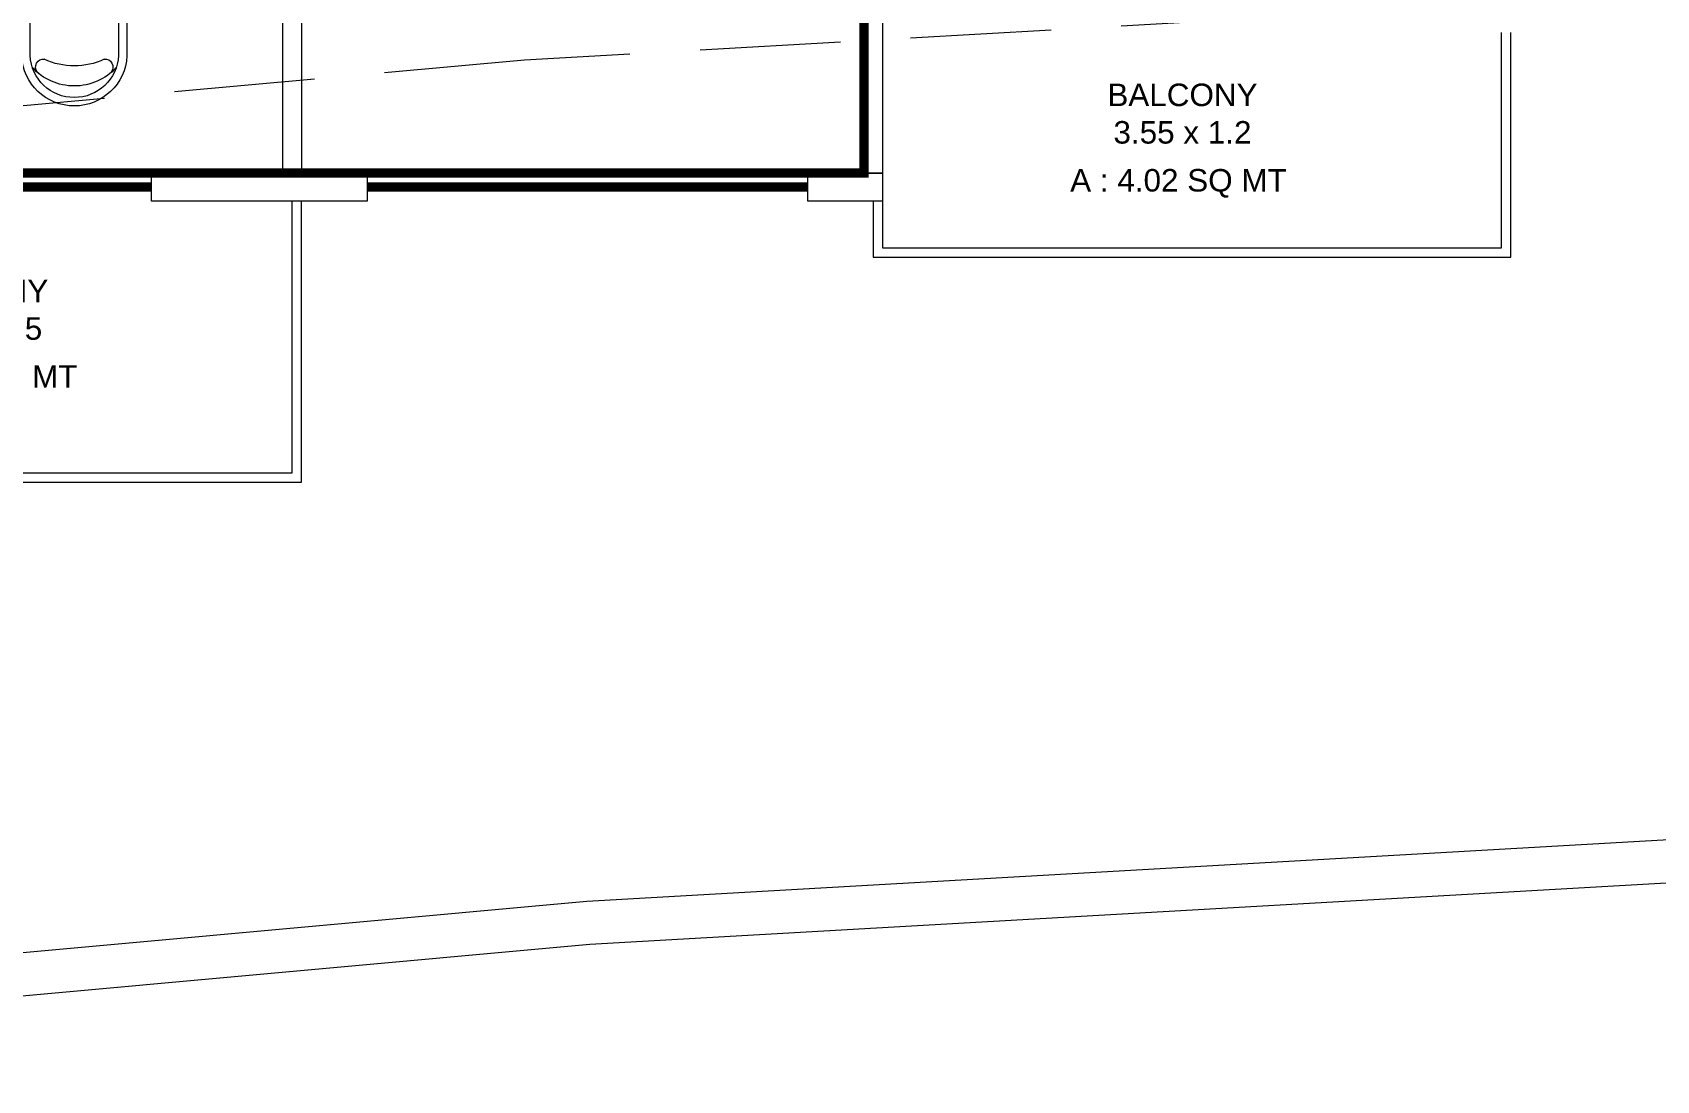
# Model space of a CAD drawing. Header units: inches. Extents: x 27644242 to 29005101, y -955243 to 216979.
# Drawn here: x 28739331 to 28747994, y -521126 to -515536 of the extents above; entities that cross this region are included whole.
import ezdxf

# ---------------------------------------------------------------- set-up
doc = ezdxf.new("R2010")
doc.units = ezdxf.units.IN
doc.header["$MEASUREMENT"] = 0
doc.set_wipeout_variables(frame=1)
doc.linetypes.add('01-Xref Col Podium Lvl-1$0$HIDDEN', pattern=[0.375, 0.25, -0.125])
doc.layers.get('Defpoints').update_dxf_attribs({"color": 8})
for name, color, linetype, lineweight in [('ELEVATION', 40, 'Continuous', 13), ('FURN', 250, 'Continuous', 0), ('RVA Site Boundary', 17, 'Continuous', 15), ('WALL', 7, 'Continuous', 20), ('WINDOW', 162, 'Continuous', 13)]:
    doc.layers.add(name, color=color, linetype=linetype, lineweight=lineweight)
doc.layers.add('text', color=7, linetype='Continuous')
doc.styles.add('AMITS', font='arial.ttf')

# ---------------------------------------------------------------- blocks, each defined once
blk = doc.blocks.new('cha-1')
at = {"color": 0, "linetype": 'ByBlock'}
for points in [[(375.000000000001, 10.08829778822792), (375.0000000000019, 453.4284097437871, 0.950857574016556), (-374.9999999999981, 453.4284097437962), (-374.9999999999992, 10.08829778822701)], [(315.0000000000015, 11.12363925101272), (315.0000000000017, 451.8512071980936, 0.9465041041330289), (-314.9999999999983, 451.8512071980963), (-314.999999999999, 11.12363925101226)]]:
    blk.add_lwpolyline(points, format="xyb", dxfattribs=at)
for centre, radius, start, end in [((1.70530256582424e-12, 263.1091846612949), 404.7300472056535, 42.45732526136032, 137.5426747386397), ((-217.1740958400895, 533.1712590142602), 58.22964317194941, 126.2045344340274, 258.1486303766141), ((217.1740958401004, 533.1712590142602), 58.22964317194941, 281.851369623386, 53.79546556597262), ((-223.9985870109443, 500.6499505289908), 25, 258.1486303766141, 294.8491675096871), ((2.614797267597169e-12, 16.96310409374883), 508.0368959062505, 65.15083249031288, 114.8491675096871), ((223.9985870109559, 500.6499505289908), 25, 245.1508324903129, 281.851369623386), ((-346.9729847609161, 124.9441747154692), 118.2259956521311, 256.2867361638205, 285.6904241518339), ((1.932676241267473e-12, 4465.657915916636), 4465.657915916638, 265.9550929767302, 274.0449070232698), ((346.9729847609184, 124.9441747154715), 118.2259956521311, 254.3095758481661, 283.7132638361794)]:
    blk.add_arc(centre, radius, start, end, dxfattribs=at)
blk = doc.blocks.new('SALE  3')
at = {"layer": 'Defpoints', "ltscale": 500}
blk.add_lwpolyline([(-5334.328300159425, 3284.324125061452, 50, 50, 0), (-5334.32830016315, 1034.317045044852, 50, 50, 0), (-5184.328303381801, 1034.331211518787, 50, 50, 0), (-5184.328303381801, 1134.324128280801, 50, 50, 0), (-3884.01309100166, 1134.338294754736, 50, 50, 0), (-3884.230246007442, -315.6475355533767, 50, 50, 0), (-2084.311209838837, -315.6758685005479, 50, 50, 0), (-2084.311209838837, 1134.286911327566, 50, 50, 0), (315.6887901611626, 1134.286911327566, 50, 50, 0), (315.6706251427531, -4313.384414293163, 50, 50, 0), (-2984.320288766176, -4313.479417819821, 50, 50, 0), (-2984.302119772881, -5215.770863329701, 50, 50, 0), (-5984.311205957085, -5215.675865533354, 50, 50, 0), (-5984.311206672341, -5215.675868469116, 50, 50, 0), (-9384.32878369838, -5215.675864876132, 50, 50, 0), (-9384.32878369838, 3284.324128281383, 50, 50, 0), (-5334.328300159425, 3284.324125061452, 50, 50, 0)], format="xyseb", dxfattribs=at)
at = {"layer": 'ELEVATION', "ltscale": 500}
for p, q in [((415.6711729131639, -5614.74882329005), (415.6711805015802, -4465.785095831787)), ((465.6711725816131, -5664.74882329005), (465.6711805015802, -4465.785095831787)), ((-2884.328784827143, -5215.675862378499), (-2884.328784827143, -5614.74882329005)), ((-6034.346863139421, -6814.639593591972), (-6034.34685356915, -5365.675866133766)), ((-5984.346863470972, -6864.639593591972), (-5984.34685356915, -5365.675866133824)), ((-2934.328784827143, -5365.675859159848), (-2934.328784827143, -5664.74882329005)), ((-2884.328784827143, -5614.74882329005), (415.6711729131639, -5614.74882329005)), ((-2934.328784827143, -5664.74882329005), (465.6711725816131, -5664.74882329005)), ((-9434.328783936799, -6814.639593591972), (-6034.346863139421, -6814.639593591972)), ((-9484.328783936799, -6864.639593591972), (-5984.346863470972, -6864.639593591972))]:
    blk.add_line(p, q, dxfattribs=at)
at = {"layer": 'WALL', "ltscale": 500}
for points in [[(-6084.32878369838, -1215.675868500548), (-5984.328786917031, -1215.675868500548), (-5984.346200559288, -5215.675867253391), (-6084.346197340637, -5215.675867253391)], [(-2984.328786917031, -1215.67586824263), (-2884.328790135682, -1215.67586824263), (-2884.328784827143, -5215.675862378499), (-2984.328781608492, -5215.675862378499)], [(-6784.328784279525, -5365.675866133242), (-6784.328784279525, -5215.675869351893), (-5634.328786931932, -5215.675866134057), (-5634.328786864877, -5365.675866134057)], [(-3284.328783553094, -5365.675860723539), (-3284.328783553094, -5215.67586394219), (-2884.328786086291, -5215.675862155156), (-2884.328786086291, -5365.675858936505)]]:
    blk.add_lwpolyline(points, close=True, dxfattribs=at)
at = {"layer": 'WINDOW', "ltscale": 500, "const_width": 50}
for points in [[(-8934.32878433168, -5290.675867727434), (-6784.328784279525, -5290.675867742568)], [(-3284.328783553094, -5290.675862332864), (-5634.328786898404, -5290.675865498895)]]:
    blk.add_lwpolyline(points, dxfattribs=at)
at = {"layer": 'text', "ltscale": 100, "char_height": 120, "width": 1715.234679162502, "style": 'AMITS'}
for s, insert, attachment_point in [('\\pxqc;BALCONY\\P3.55 x 1.2', (-2142.776705507189, -4738.502940389735), 1), ('\\pxqc;A : 4.02 SQ MT', (-448.9359032064676, -5194.240302593622), 3), ('\\pxqc;BALCONY\\P3.50 x 1.5', (-8592.776754822582, -5784.942909002129), 1), ('\\pxqc;A : 5.25 SQ MT', (-6898.935952521861, -6240.680271206016), 3)]:
    blk.add_mtext(s, dxfattribs=dict(at, insert=insert, attachment_point=attachment_point))
at = {"layer": 'FURN', "ltscale": 1000, "xscale": -0.7494972036074088, "yscale": 0.7494972036074088, "zscale": 0.7494972036074088, "rotation": 180.0000000002771}
blk.add_blockref('cha-1', (-7196.103807356209, -4250.715364850068), dxfattribs=at)

msp = doc.modelspace()

# ---------------------------------------------------------------- linework, layer by layer
at = {"layer": 'RVA Site Boundary', "color": 5, "ltscale": 500}
for points in [[(28790878.05914835, -489289.2225105729), (28793349.51627639, -499056.7425273847), (28793435.05908854, -499421.2045420189), (28793041.3109634, -499502.5114395287), (28789472.8365898, -500238.22298234), (28786429.6882506, -500985.3311354), (28779951.16136395, -502702.0015291203), (28776603.40120545, -503666.9133420516), (28773783.96620481, -504410.8317686435), (28775090.3089965, -509861.0155165051), (28777208.36211456, -518569.720983826), (28777553.86898427, -519885.9871092704), (28777564.28011205, -519940.1535969306), (28777427.02571149, -519914.790861186), (28777067.56944467, -519848.3682561111), (28769049.43519139, -517901.967501596), (28764436.03140297, -519381.4865919281), (28762589.1409885, -519863.8126170751), (28762074.1942685, -519909.590075456), (28755917.64113687, -519737.4075755295), (28750270.5741645, -519923.4117939737), (28749606.42461993, -519983.9301021662), (28742304.78558145, -520400.8283719126), (28734332.78510445, -521126.487252057)], [(28777115.63135953, -519623.355613036), (28769040.81240661, -517663.1946571231), (28764371.80596655, -519160.5455238069), (28762549.62543796, -519636.4184205226), (28762067.20245903, -519679.3046007475), (28755917.06975627, -519507.3016632269), (28750256.34064226, -519693.7558880175), (28749589.42859293, -519754.52591981), (28742287.80043916, -520171.4235680776), (28734298.36591537, -520898.6693988132)]]:
    msp.add_lwpolyline(points, dxfattribs=at)
at = {"layer": 'RVA Site Boundary', "linetype": '01-Xref Col Podium Lvl-1$0$HIDDEN', "ltscale": 3000}
msp.add_lwpolyline([(28728668.08444036, -493896.2294113289), (28742981.54707124, -493901.5246551408), (28767232.32997163, -493920.4934657158), (28787191.93058607, -494003.8664889257), (28787650.25315404, -495815.2168886356), (28785259.94735837, -496402.0489287462), (28778690.25507566, -498142.8761931694), (28775344.88423899, -499107.0993412164), (28768106.52558069, -501016.9672342422), (28770492.42658494, -510971.1683521537), (28771116.30225068, -513536.3303751579), (28768872.10574781, -512991.5520478698), (28763115.22134087, -514837.785495348), (28761838.70663647, -515171.1546322416), (28755905.8905705, -515005.2294659993), (28749977.85868537, -515200.4881627885), (28749256.89762993, -515266.1832215359), (28741955.48243779, -515683.0687104326), (28733624.94699849, -516441.3635744789)], dxfattribs=at)
at = {"layer": 'RVA Site Boundary', "ltscale": 500}
for points in [[(28777067.56944467, -519848.3682561124), (28769049.43519139, -517901.9675015964), (28764436.03140297, -519381.486591931), (28762589.1409885, -519863.8126170769), (28762074.1942685, -519909.5900754583), (28755917.64113687, -519737.4075755325), (28750270.5741645, -519923.4117939743), (28749606.42461993, -519983.9301021679), (28742304.78558145, -520400.8283719152), (28734332.78510445, -521126.4872520598)], [(28777067.56944467, -519848.3682561123), (28769049.43519139, -517901.9675015963), (28764436.03140297, -519381.4865919309), (28762589.1409885, -519863.8126170767), (28762074.1942685, -519909.5900754583), (28755917.64113687, -519737.4075755325), (28750270.5741645, -519923.4117939742), (28749606.42461993, -519983.9301021678), (28742304.78558145, -520400.8283719152), (28734332.78510445, -521126.4872520598)]]:
    msp.add_lwpolyline(points, dxfattribs=at)

# ---------------------------------------------------------------- next in the draw order: block references
at = {"layer": 'ELEVATION', "ltscale": 500}
msp.add_blockref('SALE  3', (28746750.57515404, -511069.7967372735), dxfattribs=at)

doc.saveas('drawing.dxf')
